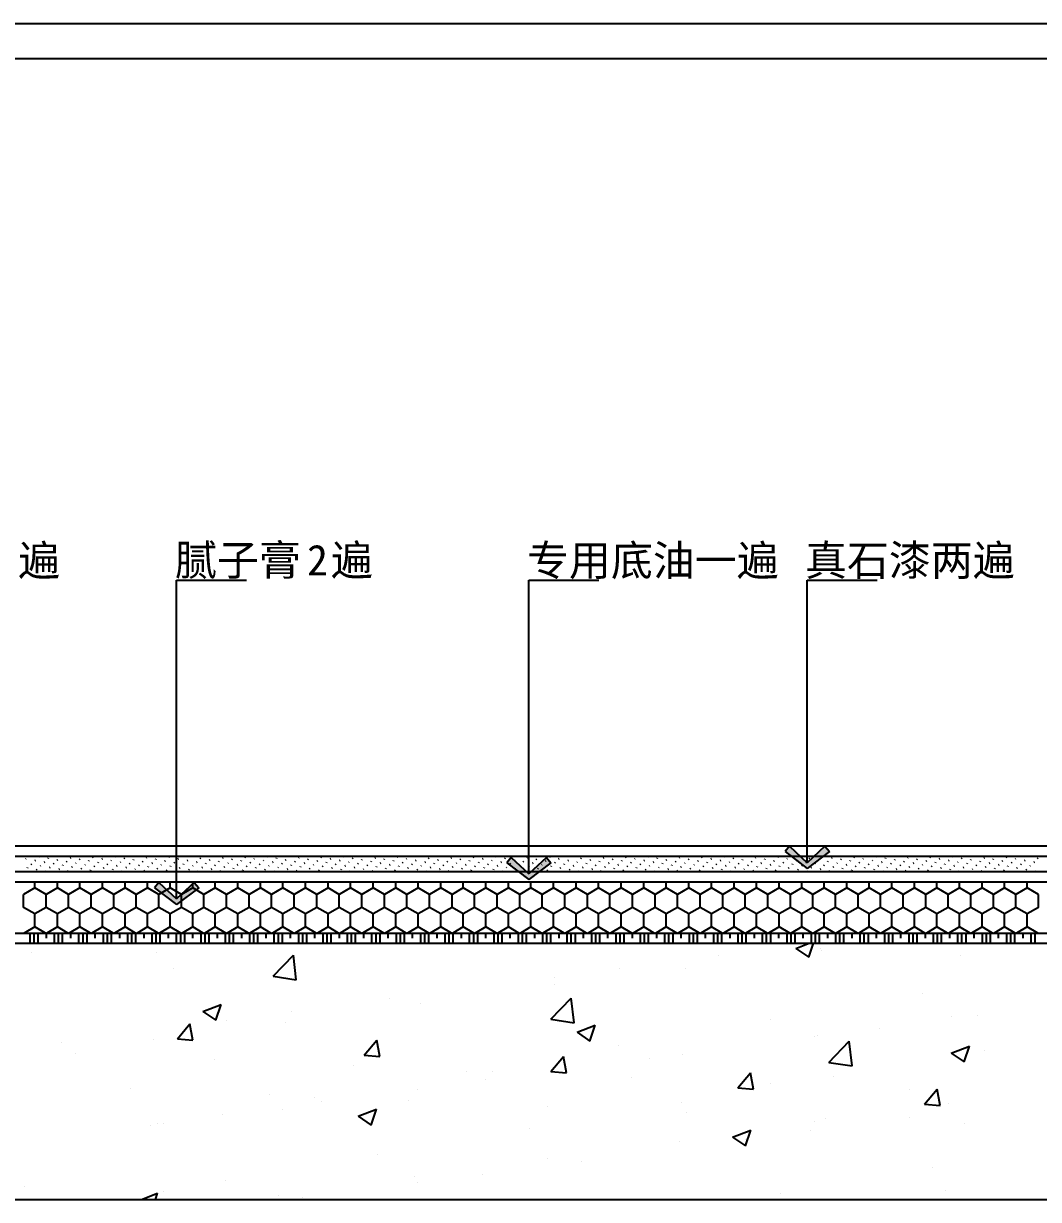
# Model space of a CAD drawing. Header units: inches. Extents: x -138455 to 599497, y -747149 to 13167.
# Drawn here: x 197864.2 to 198062.2, y -682618.2 to -682388.7 of the extents above; entities that cross this region are included whole.
import ezdxf

# ---------------------------------------------------------------- set-up
doc = ezdxf.new("R2010")
doc.units = ezdxf.units.IN
doc.header["$MEASUREMENT"] = 0
doc.layers.add('4-插座', color=20, linetype='Continuous')
doc.layers.add('ASHADE', color=1, linetype='Continuous')
doc.styles.add('MtXpl_', font='')
doc.styles.get('MtXpl_').set_extended_font_data('SimSun')

msp = doc.modelspace()

# ---------------------------------------------------------------- linework, layer by layer
at = {"color": 255, "lineweight": -2}
msp.add_line((197671.97, -682388.75), (198245.58, -682388.75), dxfattribs=at)
at = {"color": 255}
for p, q in [((197678.8, -682395.58), (198238.75, -682395.58)), ((198017.08, -682552.52), (198017.08, -682547.24)), ((197962.79, -682554.71), (197962.79, -682549.43)), ((198013.64, -682549.32), (198012.77, -682550.36)), ((198012.77, -682550.36), (198017.08, -682553.63)), ((198013.64, -682549.32), (198017.08, -682552.52)), ((198020.53, -682549.32), (198017.08, -682552.52)), ((198021.4, -682550.36), (198017.08, -682553.63)), ((198020.53, -682549.32), (198021.4, -682550.36)), ((197959.34, -682551.51), (197958.47, -682552.55)), ((197958.47, -682552.55), (197962.79, -682555.81)), ((197959.34, -682551.51), (197962.79, -682554.71)), ((197966.23, -682551.51), (197962.79, -682554.71)), ((197967.1, -682552.55), (197962.79, -682555.81)), ((197966.23, -682551.51), (197967.1, -682552.55)), ((197894.07, -682559.55), (197894.07, -682554.28)), ((197890.63, -682556.35), (197889.76, -682557.39)), ((197889.76, -682557.39), (197894.07, -682560.66)), ((197890.63, -682556.35), (197894.07, -682559.55)), ((197897.52, -682556.35), (197894.07, -682559.55)), ((197898.39, -682557.39), (197894.07, -682560.66)), ((197897.52, -682556.35), (197898.39, -682557.39))]:
    msp.add_line(p, q, dxfattribs=at)
for points in [[(198013.64, -682549.32), (198012.77, -682550.36), (198017.08, -682552.52), (198017.08, -682553.63)], [(198020.53, -682549.32), (198021.4, -682550.36), (198017.08, -682552.52), (198017.08, -682553.63)], [(197959.34, -682551.51), (197958.47, -682552.55), (197962.79, -682554.71), (197962.79, -682555.81)], [(197966.23, -682551.51), (197967.1, -682552.55), (197962.79, -682554.71), (197962.79, -682555.81)], [(197890.63, -682556.35), (197889.76, -682557.39), (197894.07, -682559.55), (197894.07, -682560.66)], [(197897.52, -682556.35), (197898.39, -682557.39), (197894.07, -682559.55), (197894.07, -682560.66)]]:
    msp.add_solid(points, dxfattribs=at)
at = {"layer": '4-插座', "color": 255, "linetype": 'ByBlock', "ltscale": 20}
for p, q in [((197894.07, -682557.66), (197894.07, -682497.36)), ((197894.07, -682497.36), (197907.7, -682497.36)), ((197962.79, -682552.81), (197962.79, -682497.36)), ((197962.79, -682497.36), (197976.41, -682497.36)), ((198017.08, -682550.63), (198017.08, -682497.36)), ((198017.08, -682497.36), (198030.71, -682497.36)), ((197740.2, -682551.24), (198162.8, -682551.24)), ((197742.2, -682549.24), (198164.8, -682549.24)), ((197737.2, -682554.24), (198159.8, -682554.24)), ((197737.2, -682556.24), (198157.8, -682556.24)), ((197731.81, -682566.24), (198152.4, -682566.24)), ((197731.81, -682568.24), (198152.4, -682568.24)), ((197731.81, -682618.24), (198152.4, -682618.24))]:
    msp.add_line(p, q, dxfattribs=at)
at = {"layer": '4-插座', "color": 255, "linetype": 'Continuous', "ltscale": 20}
for p, q in [((197867.19, -682551.36), (197867.3, -682551.26)), ((197871.54, -682551.26), (197871.55, -682551.24)), ((197877.69, -682551.47), (197877.8, -682551.36)), ((197882.04, -682551.36), (197882.15, -682551.26)), ((197886.39, -682551.26), (197886.4, -682551.24)), ((197892.54, -682551.47), (197892.65, -682551.36)), ((197896.89, -682551.36), (197897, -682551.26)), ((197901.24, -682551.26), (197901.25, -682551.24)), ((197907.39, -682551.47), (197907.5, -682551.36)), ((197911.74, -682551.36), (197911.84, -682551.26)), ((197916.09, -682551.26), (197916.1, -682551.24)), ((197922.24, -682551.47), (197922.35, -682551.36)), ((197926.59, -682551.36), (197926.69, -682551.26)), ((197930.94, -682551.26), (197930.95, -682551.24)), ((197937.09, -682551.47), (197937.19, -682551.36)), ((197941.44, -682551.36), (197941.54, -682551.26)), ((197945.79, -682551.26), (197945.8, -682551.24)), ((197951.94, -682551.47), (197952.04, -682551.36)), ((197956.29, -682551.36), (197956.39, -682551.26)), ((197960.63, -682551.26), (197960.65, -682551.24)), ((197966.79, -682551.47), (197966.89, -682551.36)), ((197971.14, -682551.36), (197971.24, -682551.26)), ((197975.48, -682551.26), (197975.5, -682551.24)), ((197981.64, -682551.47), (197981.74, -682551.36)), ((197985.98, -682551.36), (197986.09, -682551.26)), ((197990.33, -682551.26), (197990.35, -682551.24)), ((197996.49, -682551.47), (197996.59, -682551.36)), ((198000.83, -682551.36), (198000.94, -682551.26)), ((198005.18, -682551.26), (198005.2, -682551.24)), ((198011.33, -682551.47), (198011.44, -682551.36)), ((198015.68, -682551.36), (198015.79, -682551.26)), ((198020.03, -682551.26), (198020.05, -682551.24)), ((198026.18, -682551.47), (198026.29, -682551.36)), ((198030.53, -682551.36), (198030.64, -682551.26)), ((198034.88, -682551.26), (198034.9, -682551.24)), ((198041.03, -682551.47), (198041.14, -682551.36)), ((198045.38, -682551.36), (198045.49, -682551.26)), ((198049.73, -682551.26), (198049.75, -682551.24)), ((198055.88, -682551.47), (198055.99, -682551.36)), ((198060.23, -682551.36), (198060.34, -682551.26)), ((197864.65, -682551.79), (197864.75, -682551.68)), ((197864.96, -682553.59), (197865.07, -682553.48)), ((197865.71, -682552.85), (197865.81, -682552.74)), ((197866.45, -682552.1), (197866.55, -682552)), ((197867.51, -682553.16), (197867.62, -682553.06)), ((197868.25, -682552.42), (197868.36, -682552.32)), ((197868.99, -682551.68), (197869.1, -682551.57)), ((197869.31, -682553.48), (197869.42, -682553.38)), ((197870.05, -682552.74), (197870.16, -682552.63)), ((197870.8, -682552), (197870.9, -682551.89)), ((197871.12, -682553.8), (197871.22, -682553.69)), ((197871.86, -682553.06), (197871.96, -682552.95)), ((197872.6, -682552.32), (197872.71, -682552.21)), ((197873.34, -682551.57), (197873.45, -682551.47)), ((197873.66, -682553.38), (197873.77, -682553.27)), ((197874.4, -682552.63), (197874.51, -682552.53)), ((197875.15, -682551.89), (197875.25, -682551.79)), ((197875.46, -682553.69), (197875.57, -682553.59)), ((197876.21, -682552.95), (197876.31, -682552.85)), ((197876.95, -682552.21), (197877.05, -682552.1)), ((197878.01, -682553.27), (197878.12, -682553.16)), ((197878.75, -682552.53), (197878.86, -682552.42)), ((197879.49, -682551.79), (197879.6, -682551.68)), ((197879.81, -682553.59), (197879.92, -682553.48)), ((197880.56, -682552.85), (197880.66, -682552.74)), ((197881.3, -682552.1), (197881.4, -682552)), ((197882.36, -682553.16), (197882.46, -682553.06)), ((197883.1, -682552.42), (197883.21, -682552.32)), ((197883.84, -682551.68), (197883.95, -682551.57)), ((197884.16, -682553.48), (197884.27, -682553.38)), ((197884.9, -682552.74), (197885.01, -682552.63)), ((197885.65, -682552), (197885.75, -682551.89)), ((197885.96, -682553.8), (197886.07, -682553.69)), ((197886.71, -682553.06), (197886.81, -682552.95)), ((197887.45, -682552.32), (197887.56, -682552.21)), ((197888.19, -682551.57), (197888.3, -682551.47)), ((197888.51, -682553.38), (197888.62, -682553.27)), ((197889.25, -682552.63), (197889.36, -682552.53)), ((197890, -682551.89), (197890.1, -682551.79)), ((197890.31, -682553.69), (197890.42, -682553.59)), ((197891.06, -682552.95), (197891.16, -682552.85)), ((197891.8, -682552.21), (197891.9, -682552.1)), ((197892.86, -682553.27), (197892.96, -682553.16)), ((197893.6, -682552.53), (197893.71, -682552.42)), ((197894.34, -682551.79), (197894.45, -682551.68)), ((197894.66, -682553.59), (197894.77, -682553.48)), ((197895.4, -682552.85), (197895.51, -682552.74)), ((197896.15, -682552.1), (197896.25, -682552)), ((197897.21, -682553.16), (197897.31, -682553.06)), ((197897.95, -682552.42), (197898.06, -682552.32)), ((197898.69, -682551.68), (197898.8, -682551.57)), ((197899.01, -682553.48), (197899.12, -682553.38)), ((197899.75, -682552.74), (197899.86, -682552.63)), ((197900.5, -682552), (197900.6, -682551.89)), ((197900.81, -682553.8), (197900.92, -682553.69)), ((197901.56, -682553.06), (197901.66, -682552.95)), ((197902.3, -682552.32), (197902.4, -682552.21)), ((197903.04, -682551.57), (197903.15, -682551.47)), ((197903.36, -682553.38), (197903.47, -682553.27)), ((197904.1, -682552.63), (197904.21, -682552.53)), ((197904.84, -682551.89), (197904.95, -682551.79)), ((197905.16, -682553.69), (197905.27, -682553.59)), ((197905.9, -682552.95), (197906.01, -682552.85)), ((197906.65, -682552.21), (197906.75, -682552.1)), ((197907.71, -682553.27), (197907.81, -682553.16)), ((197908.45, -682552.53), (197908.56, -682552.42)), ((197909.19, -682551.79), (197909.3, -682551.68)), ((197909.51, -682553.59), (197909.62, -682553.48)), ((197910.25, -682552.85), (197910.36, -682552.74)), ((197911, -682552.1), (197911.1, -682552)), ((197912.06, -682553.16), (197912.16, -682553.06)), ((197912.8, -682552.42), (197912.91, -682552.32)), ((197913.54, -682551.68), (197913.65, -682551.57)), ((197913.86, -682553.48), (197913.97, -682553.38)), ((197914.6, -682552.74), (197914.71, -682552.63)), ((197915.34, -682552), (197915.45, -682551.89)), ((197915.66, -682553.8), (197915.77, -682553.69)), ((197916.41, -682553.06), (197916.51, -682552.95)), ((197917.15, -682552.32), (197917.25, -682552.21)), ((197917.89, -682551.57), (197918, -682551.47)), ((197918.21, -682553.38), (197918.31, -682553.27)), ((197918.95, -682552.63), (197919.06, -682552.53)), ((197919.69, -682551.89), (197919.8, -682551.79)), ((197920.01, -682553.69), (197920.12, -682553.59)), ((197920.75, -682552.95), (197920.86, -682552.85)), ((197921.5, -682552.21), (197921.6, -682552.1)), ((197922.56, -682553.27), (197922.66, -682553.16)), ((197923.3, -682552.53), (197923.41, -682552.42)), ((197924.04, -682551.79), (197924.15, -682551.68)), ((197924.36, -682553.59), (197924.47, -682553.48)), ((197925.1, -682552.85), (197925.21, -682552.74)), ((197925.85, -682552.1), (197925.95, -682552)), ((197926.91, -682553.16), (197927.01, -682553.06)), ((197927.65, -682552.42), (197927.75, -682552.32)), ((197928.39, -682551.68), (197928.5, -682551.57)), ((197928.71, -682553.48), (197928.82, -682553.38)), ((197929.45, -682552.74), (197929.56, -682552.63)), ((197930.19, -682552), (197930.3, -682551.89)), ((197930.51, -682553.8), (197930.62, -682553.69)), ((197931.25, -682553.06), (197931.36, -682552.95)), ((197932, -682552.32), (197932.1, -682552.21)), ((197932.74, -682551.57), (197932.85, -682551.47)), ((197933.06, -682553.38), (197933.16, -682553.27)), ((197933.8, -682552.63), (197933.91, -682552.53)), ((197934.54, -682551.89), (197934.65, -682551.79)), ((197934.86, -682553.69), (197934.97, -682553.59)), ((197935.6, -682552.95), (197935.71, -682552.85)), ((197936.35, -682552.21), (197936.45, -682552.1)), ((197937.41, -682553.27), (197937.51, -682553.16)), ((197938.15, -682552.53), (197938.26, -682552.42)), ((197938.89, -682551.79), (197939, -682551.68)), ((197939.21, -682553.59), (197939.32, -682553.48)), ((197939.95, -682552.85), (197940.06, -682552.74)), ((197940.69, -682552.1), (197940.8, -682552)), ((197941.76, -682553.16), (197941.86, -682553.06)), ((197942.5, -682552.42), (197942.6, -682552.32)), ((197943.24, -682551.68), (197943.35, -682551.57)), ((197943.56, -682553.48), (197943.66, -682553.38)), ((197944.3, -682552.74), (197944.41, -682552.63)), ((197945.04, -682552), (197945.15, -682551.89)), ((197945.36, -682553.8), (197945.47, -682553.69)), ((197946.1, -682553.06), (197946.21, -682552.95)), ((197946.85, -682552.32), (197946.95, -682552.21)), ((197947.59, -682551.57), (197947.69, -682551.47)), ((197947.91, -682553.38), (197948.01, -682553.27)), ((197948.65, -682552.63), (197948.76, -682552.53)), ((197949.39, -682551.89), (197949.5, -682551.79)), ((197949.71, -682553.69), (197949.82, -682553.59)), ((197950.45, -682552.95), (197950.56, -682552.85)), ((197951.2, -682552.21), (197951.3, -682552.1)), ((197952.26, -682553.27), (197952.36, -682553.16)), ((197953, -682552.53), (197953.1, -682552.42)), ((197953.74, -682551.79), (197953.85, -682551.68)), ((197954.06, -682553.59), (197954.16, -682553.48)), ((197954.8, -682552.85), (197954.91, -682552.74)), ((197955.54, -682552.1), (197955.65, -682552)), ((197956.6, -682553.16), (197956.71, -682553.06)), ((197957.35, -682552.42), (197957.45, -682552.32)), ((197958.09, -682551.68), (197958.2, -682551.57)), ((197958.41, -682553.48), (197958.51, -682553.38)), ((197959.15, -682552.74), (197959.26, -682552.63)), ((197959.89, -682552), (197960, -682551.89)), ((197960.21, -682553.8), (197960.32, -682553.69)), ((197960.95, -682553.06), (197961.06, -682552.95)), ((197961.7, -682552.32), (197961.8, -682552.21)), ((197962.44, -682551.57), (197962.54, -682551.47)), ((197962.76, -682553.38), (197962.86, -682553.27)), ((197963.5, -682552.63), (197963.6, -682552.53)), ((197964.24, -682551.89), (197964.35, -682551.79)), ((197964.56, -682553.69), (197964.67, -682553.59)), ((197965.3, -682552.95), (197965.41, -682552.85)), ((197966.04, -682552.21), (197966.15, -682552.1)), ((197967.11, -682553.27), (197967.21, -682553.16)), ((197967.85, -682552.53), (197967.95, -682552.42)), ((197968.59, -682551.79), (197968.7, -682551.68)), ((197968.91, -682553.59), (197969.01, -682553.48)), ((197969.65, -682552.85), (197969.76, -682552.74)), ((197970.39, -682552.1), (197970.5, -682552)), ((197971.45, -682553.16), (197971.56, -682553.06)), ((197972.2, -682552.42), (197972.3, -682552.32)), ((197972.94, -682551.68), (197973.04, -682551.57)), ((197973.26, -682553.48), (197973.36, -682553.38)), ((197974, -682552.74), (197974.11, -682552.63)), ((197974.74, -682552), (197974.85, -682551.89)), ((197975.06, -682553.8), (197975.17, -682553.69)), ((197975.8, -682553.06), (197975.91, -682552.95)), ((197976.54, -682552.32), (197976.65, -682552.21)), ((197977.29, -682551.57), (197977.39, -682551.47)), ((197977.61, -682553.38), (197977.71, -682553.27)), ((197978.35, -682552.63), (197978.45, -682552.53)), ((197979.09, -682551.89), (197979.2, -682551.79)), ((197979.41, -682553.69), (197979.51, -682553.59)), ((197980.15, -682552.95), (197980.26, -682552.85)), ((197980.89, -682552.21), (197981, -682552.1)), ((197981.95, -682553.27), (197982.06, -682553.16)), ((197982.7, -682552.53), (197982.8, -682552.42)), ((197983.44, -682551.79), (197983.55, -682551.68)), ((197983.76, -682553.59), (197983.86, -682553.48)), ((197984.5, -682552.85), (197984.61, -682552.74)), ((197985.24, -682552.1), (197985.35, -682552)), ((197986.3, -682553.16), (197986.41, -682553.06)), ((197987.05, -682552.42), (197987.15, -682552.32)), ((197987.79, -682551.68), (197987.89, -682551.57)), ((197988.11, -682553.48), (197988.21, -682553.38)), ((197988.85, -682552.74), (197988.95, -682552.63)), ((197989.59, -682552), (197989.7, -682551.89)), ((197989.91, -682553.8), (197990.02, -682553.69)), ((197990.65, -682553.06), (197990.76, -682552.95)), ((197991.39, -682552.32), (197991.5, -682552.21)), ((197992.14, -682551.57), (197992.24, -682551.47)), ((197992.45, -682553.38), (197992.56, -682553.27)), ((197993.2, -682552.63), (197993.3, -682552.53)), ((197993.94, -682551.89), (197994.05, -682551.79)), ((197994.26, -682553.69), (197994.36, -682553.59)), ((197995, -682552.95), (197995.11, -682552.85)), ((197995.74, -682552.21), (197995.85, -682552.1)), ((197996.8, -682553.27), (197996.91, -682553.16)), ((197997.55, -682552.53), (197997.65, -682552.42)), ((197998.29, -682551.79), (197998.39, -682551.68)), ((197998.61, -682553.59), (197998.71, -682553.48)), ((197999.35, -682552.85), (197999.46, -682552.74)), ((198000.09, -682552.1), (198000.2, -682552)), ((198001.15, -682553.16), (198001.26, -682553.06)), ((198001.89, -682552.42), (198002, -682552.32)), ((198002.64, -682551.68), (198002.74, -682551.57)), ((198002.96, -682553.48), (198003.06, -682553.38)), ((198003.7, -682552.74), (198003.8, -682552.63)), ((198004.44, -682552), (198004.55, -682551.89)), ((198004.76, -682553.8), (198004.86, -682553.69)), ((198005.5, -682553.06), (198005.61, -682552.95)), ((198006.24, -682552.32), (198006.35, -682552.21)), ((198006.99, -682551.57), (198007.09, -682551.47)), ((198007.3, -682553.38), (198007.41, -682553.27)), ((198008.05, -682552.63), (198008.15, -682552.53)), ((198008.79, -682551.89), (198008.9, -682551.79)), ((198009.11, -682553.69), (198009.21, -682553.59)), ((198009.85, -682552.95), (198009.96, -682552.85)), ((198010.59, -682552.21), (198010.7, -682552.1)), ((198011.65, -682553.27), (198011.76, -682553.16)), ((198012.4, -682552.53), (198012.5, -682552.42)), ((198013.14, -682551.79), (198013.24, -682551.68)), ((198013.46, -682553.59), (198013.56, -682553.48)), ((198014.2, -682552.85), (198014.3, -682552.74)), ((198014.94, -682552.1), (198015.05, -682552)), ((198016, -682553.16), (198016.11, -682553.06)), ((198016.74, -682552.42), (198016.85, -682552.32)), ((198017.49, -682551.68), (198017.59, -682551.57)), ((198017.8, -682553.48), (198017.91, -682553.38)), ((198018.55, -682552.74), (198018.65, -682552.63)), ((198019.29, -682552), (198019.4, -682551.89)), ((198019.61, -682553.8), (198019.71, -682553.69)), ((198020.35, -682553.06), (198020.46, -682552.95)), ((198021.09, -682552.32), (198021.2, -682552.21)), ((198021.84, -682551.57), (198021.94, -682551.47)), ((198022.15, -682553.38), (198022.26, -682553.27)), ((198022.9, -682552.63), (198023, -682552.53)), ((198023.64, -682551.89), (198023.74, -682551.79)), ((198023.96, -682553.69), (198024.06, -682553.59)), ((198024.7, -682552.95), (198024.8, -682552.85)), ((198025.44, -682552.21), (198025.55, -682552.1)), ((198026.5, -682553.27), (198026.61, -682553.16)), ((198027.24, -682552.53), (198027.35, -682552.42)), ((198027.99, -682551.79), (198028.09, -682551.68)), ((198028.31, -682553.59), (198028.41, -682553.48)), ((198029.05, -682552.85), (198029.15, -682552.74)), ((198029.79, -682552.1), (198029.9, -682552)), ((198030.85, -682553.16), (198030.96, -682553.06)), ((198031.59, -682552.42), (198031.7, -682552.32)), ((198032.34, -682551.68), (198032.44, -682551.57)), ((198032.65, -682553.48), (198032.76, -682553.38)), ((198033.4, -682552.74), (198033.5, -682552.63)), ((198034.14, -682552), (198034.24, -682551.89)), ((198034.46, -682553.8), (198034.56, -682553.69)), ((198035.2, -682553.06), (198035.31, -682552.95)), ((198035.94, -682552.32), (198036.05, -682552.21)), ((198036.68, -682551.57), (198036.79, -682551.47)), ((198037, -682553.38), (198037.11, -682553.27)), ((198037.74, -682552.63), (198037.85, -682552.53)), ((198038.49, -682551.89), (198038.59, -682551.79)), ((198038.81, -682553.69), (198038.91, -682553.59)), ((198039.55, -682552.95), (198039.65, -682552.85)), ((198040.29, -682552.21), (198040.4, -682552.1)), ((198041.35, -682553.27), (198041.46, -682553.16)), ((198042.09, -682552.53), (198042.2, -682552.42)), ((198042.84, -682551.79), (198042.94, -682551.68)), ((198043.15, -682553.59), (198043.26, -682553.48)), ((198043.9, -682552.85), (198044, -682552.74)), ((198044.64, -682552.1), (198044.75, -682552)), ((198045.7, -682553.16), (198045.81, -682553.06)), ((198046.44, -682552.42), (198046.55, -682552.32)), ((198047.18, -682551.68), (198047.29, -682551.57)), ((198047.5, -682553.48), (198047.61, -682553.38)), ((198048.25, -682552.74), (198048.35, -682552.63)), ((198048.99, -682552), (198049.09, -682551.89)), ((198049.31, -682553.8), (198049.41, -682553.69)), ((198050.05, -682553.06), (198050.15, -682552.95)), ((198050.79, -682552.32), (198050.9, -682552.21)), ((198051.53, -682551.57), (198051.64, -682551.47)), ((198051.85, -682553.38), (198051.96, -682553.27)), ((198052.59, -682552.63), (198052.7, -682552.53)), ((198053.34, -682551.89), (198053.44, -682551.79)), ((198053.65, -682553.69), (198053.76, -682553.59)), ((198054.4, -682552.95), (198054.5, -682552.85)), ((198055.14, -682552.21), (198055.25, -682552.1)), ((198056.2, -682553.27), (198056.31, -682553.16)), ((198056.94, -682552.53), (198057.05, -682552.42)), ((198057.69, -682551.79), (198057.79, -682551.68)), ((198058, -682553.59), (198058.11, -682553.48)), ((198058.75, -682552.85), (198058.85, -682552.74)), ((198059.49, -682552.1), (198059.59, -682552)), ((198060.55, -682553.16), (198060.66, -682553.06)), ((198061.29, -682552.42), (198061.4, -682552.32)), ((198062.03, -682551.68), (198062.14, -682551.57)), ((197864.31, -682554.24), (197864.33, -682554.23)), ((197866.77, -682553.91), (197866.87, -682553.8)), ((197868.57, -682554.23), (197868.68, -682554.12)), ((197872.92, -682554.12), (197873.02, -682554.01)), ((197877.27, -682554.01), (197877.37, -682553.91)), ((197879.16, -682554.24), (197879.18, -682554.23)), ((197881.62, -682553.91), (197881.72, -682553.8)), ((197883.42, -682554.23), (197883.53, -682554.12)), ((197887.77, -682554.12), (197887.87, -682554.01)), ((197892.12, -682554.01), (197892.22, -682553.91)), ((197894.01, -682554.24), (197894.03, -682554.23)), ((197896.47, -682553.91), (197896.57, -682553.8)), ((197898.27, -682554.23), (197898.37, -682554.12)), ((197902.62, -682554.12), (197902.72, -682554.01)), ((197906.97, -682554.01), (197907.07, -682553.91)), ((197908.86, -682554.24), (197908.87, -682554.23)), ((197911.31, -682553.91), (197911.42, -682553.8)), ((197913.12, -682554.23), (197913.22, -682554.12)), ((197917.47, -682554.12), (197917.57, -682554.01)), ((197921.81, -682554.01), (197921.92, -682553.91)), ((197923.71, -682554.24), (197923.72, -682554.23)), ((197926.16, -682553.91), (197926.27, -682553.8)), ((197927.97, -682554.23), (197928.07, -682554.12)), ((197932.32, -682554.12), (197932.42, -682554.01)), ((197936.66, -682554.01), (197936.77, -682553.91)), ((197938.56, -682554.24), (197938.57, -682554.23)), ((197941.01, -682553.91), (197941.12, -682553.8)), ((197942.82, -682554.23), (197942.92, -682554.12)), ((197947.16, -682554.12), (197947.27, -682554.01)), ((197951.51, -682554.01), (197951.62, -682553.91)), ((197953.41, -682554.24), (197953.42, -682554.23)), ((197955.86, -682553.91), (197955.97, -682553.8)), ((197957.67, -682554.23), (197957.77, -682554.12)), ((197962.01, -682554.12), (197962.12, -682554.01)), ((197966.36, -682554.01), (197966.47, -682553.91)), ((197968.26, -682554.24), (197968.27, -682554.23)), ((197970.71, -682553.91), (197970.82, -682553.8)), ((197972.51, -682554.23), (197972.62, -682554.12)), ((197976.86, -682554.12), (197976.97, -682554.01)), ((197981.21, -682554.01), (197981.32, -682553.91)), ((197983.11, -682554.24), (197983.12, -682554.23)), ((197985.56, -682553.91), (197985.67, -682553.8)), ((197987.36, -682554.23), (197987.47, -682554.12)), ((197991.71, -682554.12), (197991.82, -682554.01)), ((197996.06, -682554.01), (197996.17, -682553.91)), ((197997.96, -682554.24), (197997.97, -682554.23)), ((198000.41, -682553.91), (198000.52, -682553.8)), ((198002.21, -682554.23), (198002.32, -682554.12)), ((198006.56, -682554.12), (198006.67, -682554.01)), ((198010.91, -682554.01), (198011.02, -682553.91)), ((198012.8, -682554.24), (198012.82, -682554.23)), ((198015.26, -682553.91), (198015.37, -682553.8)), ((198017.06, -682554.23), (198017.17, -682554.12)), ((198021.41, -682554.12), (198021.52, -682554.01)), ((198025.76, -682554.01), (198025.87, -682553.91)), ((198027.65, -682554.24), (198027.67, -682554.23)), ((198030.11, -682553.91), (198030.21, -682553.8)), ((198031.91, -682554.23), (198032.02, -682554.12)), ((198036.26, -682554.12), (198036.37, -682554.01)), ((198040.61, -682554.01), (198040.71, -682553.91)), ((198042.5, -682554.24), (198042.52, -682554.23)), ((198044.96, -682553.91), (198045.06, -682553.8)), ((198046.76, -682554.23), (198046.87, -682554.12)), ((198051.11, -682554.12), (198051.22, -682554.01)), ((198055.46, -682554.01), (198055.56, -682553.91)), ((198057.35, -682554.24), (198057.37, -682554.23)), ((198059.81, -682553.91), (198059.91, -682553.8)), ((198061.61, -682554.23), (198061.72, -682554.12)), ((197866.42, -682557.43), (197864.22, -682558.7)), ((197866.42, -682557.43), (197866.42, -682556.24)), ((197868.62, -682558.7), (197866.42, -682557.43)), ((197870.82, -682557.43), (197868.62, -682558.7)), ((197870.82, -682557.43), (197870.82, -682556.24)), ((197873.01, -682558.7), (197870.82, -682557.43)), ((197875.21, -682557.43), (197873.01, -682558.7)), ((197875.21, -682557.43), (197875.21, -682556.24)), ((197877.41, -682558.7), (197875.21, -682557.43)), ((197879.61, -682557.43), (197877.41, -682558.7)), ((197879.61, -682557.43), (197879.61, -682556.24)), ((197881.81, -682558.7), (197879.61, -682557.43)), ((197884.01, -682557.43), (197881.81, -682558.7)), ((197884.01, -682557.43), (197884.01, -682556.24)), ((197886.21, -682558.7), (197884.01, -682557.43)), ((197888.41, -682557.43), (197886.21, -682558.7)), ((197888.41, -682557.43), (197888.41, -682556.24)), ((197890.61, -682558.7), (197888.41, -682557.43)), ((197892.81, -682557.43), (197890.61, -682558.7)), ((197892.81, -682557.43), (197892.81, -682556.24)), ((197895.01, -682558.7), (197892.81, -682557.43)), ((197897.21, -682557.43), (197895.01, -682558.7)), ((197897.21, -682557.43), (197897.21, -682556.24)), ((197899.41, -682558.7), (197897.21, -682557.43)), ((197901.61, -682557.43), (197899.41, -682558.7)), ((197901.61, -682557.43), (197901.61, -682556.24)), ((197903.81, -682558.7), (197901.61, -682557.43)), ((197906.01, -682557.43), (197903.81, -682558.7)), ((197906.01, -682557.43), (197906.01, -682556.24)), ((197908.21, -682558.7), (197906.01, -682557.43)), ((197910.41, -682557.43), (197908.21, -682558.7)), ((197910.41, -682557.43), (197910.41, -682556.24)), ((197912.61, -682558.7), (197910.41, -682557.43)), ((197914.81, -682557.43), (197912.61, -682558.7)), ((197914.81, -682557.43), (197914.81, -682556.24)), ((197917.01, -682558.7), (197914.81, -682557.43)), ((197919.21, -682557.43), (197917.01, -682558.7)), ((197919.21, -682557.43), (197919.21, -682556.24)), ((197921.41, -682558.7), (197919.21, -682557.43)), ((197923.61, -682557.43), (197921.41, -682558.7)), ((197923.61, -682557.43), (197923.61, -682556.24)), ((197925.81, -682558.7), (197923.61, -682557.43)), ((197928.01, -682557.43), (197925.81, -682558.7)), ((197928.01, -682557.43), (197928.01, -682556.24)), ((197930.21, -682558.7), (197928.01, -682557.43)), ((197932.41, -682557.43), (197930.21, -682558.7)), ((197932.41, -682557.43), (197932.41, -682556.24)), ((197934.61, -682558.7), (197932.41, -682557.43)), ((197936.81, -682557.43), (197934.61, -682558.7)), ((197936.81, -682557.43), (197936.81, -682556.24)), ((197939.01, -682558.7), (197936.81, -682557.43)), ((197941.21, -682557.43), (197939.01, -682558.7)), ((197941.21, -682557.43), (197941.21, -682556.24)), ((197943.41, -682558.7), (197941.21, -682557.43)), ((197945.61, -682557.43), (197943.41, -682558.7)), ((197945.61, -682557.43), (197945.61, -682556.24)), ((197947.8, -682558.7), (197945.61, -682557.43)), ((197950, -682557.43), (197947.8, -682558.7)), ((197950, -682557.43), (197950, -682556.24)), ((197952.2, -682558.7), (197950, -682557.43)), ((197954.4, -682557.43), (197952.2, -682558.7)), ((197954.4, -682557.43), (197954.4, -682556.24)), ((197956.6, -682558.7), (197954.4, -682557.43)), ((197958.8, -682557.43), (197956.6, -682558.7)), ((197958.8, -682557.43), (197958.8, -682556.24)), ((197961, -682558.7), (197958.8, -682557.43)), ((197963.2, -682557.43), (197961, -682558.7)), ((197963.2, -682557.43), (197963.2, -682556.24)), ((197965.4, -682558.7), (197963.2, -682557.43)), ((197967.6, -682557.43), (197965.4, -682558.7)), ((197967.6, -682557.43), (197967.6, -682556.24)), ((197969.8, -682558.7), (197967.6, -682557.43)), ((197972, -682557.43), (197969.8, -682558.7)), ((197972, -682557.43), (197972, -682556.24)), ((197974.2, -682558.7), (197972, -682557.43)), ((197976.4, -682557.43), (197974.2, -682558.7)), ((197976.4, -682557.43), (197976.4, -682556.24)), ((197978.6, -682558.7), (197976.4, -682557.43)), ((197980.8, -682557.43), (197978.6, -682558.7)), ((197980.8, -682557.43), (197980.8, -682556.24)), ((197983, -682558.7), (197980.8, -682557.43)), ((197985.2, -682557.43), (197983, -682558.7)), ((197985.2, -682557.43), (197985.2, -682556.24)), ((197987.4, -682558.7), (197985.2, -682557.43)), ((197989.6, -682557.43), (197987.4, -682558.7)), ((197989.6, -682557.43), (197989.6, -682556.24)), ((197991.8, -682558.7), (197989.6, -682557.43)), ((197994, -682557.43), (197991.8, -682558.7)), ((197994, -682557.43), (197994, -682556.24)), ((197996.2, -682558.7), (197994, -682557.43)), ((197998.4, -682557.43), (197996.2, -682558.7)), ((197998.4, -682557.43), (197998.4, -682556.24)), ((198000.6, -682558.7), (197998.4, -682557.43)), ((198002.8, -682557.43), (198000.6, -682558.7)), ((198002.8, -682557.43), (198002.8, -682556.24)), ((198005, -682558.7), (198002.8, -682557.43)), ((198007.2, -682557.43), (198005, -682558.7)), ((198007.2, -682557.43), (198007.2, -682556.24)), ((198009.4, -682558.7), (198007.2, -682557.43)), ((198011.6, -682557.43), (198009.4, -682558.7)), ((198011.6, -682557.43), (198011.6, -682556.24)), ((198013.8, -682558.7), (198011.6, -682557.43)), ((198016, -682557.43), (198013.8, -682558.7)), ((198016, -682557.43), (198016, -682556.24)), ((198018.2, -682558.7), (198016, -682557.43)), ((198020.4, -682557.43), (198018.2, -682558.7)), ((198020.4, -682557.43), (198020.4, -682556.24)), ((198022.59, -682558.7), (198020.4, -682557.43)), ((198024.79, -682557.43), (198022.59, -682558.7)), ((198024.79, -682557.43), (198024.79, -682556.24)), ((198026.99, -682558.7), (198024.79, -682557.43)), ((198029.19, -682557.43), (198026.99, -682558.7)), ((198029.19, -682557.43), (198029.19, -682556.24)), ((198031.39, -682558.7), (198029.19, -682557.43)), ((198033.59, -682557.43), (198031.39, -682558.7)), ((198033.59, -682557.43), (198033.59, -682556.24)), ((198035.79, -682558.7), (198033.59, -682557.43)), ((198037.99, -682557.43), (198035.79, -682558.7)), ((198037.99, -682557.43), (198037.99, -682556.24)), ((198040.19, -682558.7), (198037.99, -682557.43)), ((198042.39, -682557.43), (198040.19, -682558.7)), ((198042.39, -682557.43), (198042.39, -682556.24)), ((198044.59, -682558.7), (198042.39, -682557.43)), ((198046.79, -682557.43), (198044.59, -682558.7)), ((198046.79, -682557.43), (198046.79, -682556.24)), ((198048.99, -682558.7), (198046.79, -682557.43)), ((198051.19, -682557.43), (198048.99, -682558.7)), ((198051.19, -682557.43), (198051.19, -682556.24)), ((198053.39, -682558.7), (198051.19, -682557.43)), ((198055.59, -682557.43), (198053.39, -682558.7)), ((198055.59, -682557.43), (198055.59, -682556.24)), ((198057.79, -682558.7), (198055.59, -682557.43)), ((198059.99, -682557.43), (198057.79, -682558.7)), ((198059.99, -682557.43), (198059.99, -682556.24)), ((198062.19, -682558.7), (198059.99, -682557.43)), ((197864.22, -682561.24), (197864.22, -682558.7)), ((197868.62, -682561.24), (197868.62, -682558.7)), ((197873.01, -682561.24), (197873.01, -682558.7)), ((197877.41, -682561.24), (197877.41, -682558.7)), ((197881.81, -682561.24), (197881.81, -682558.7)), ((197886.21, -682561.24), (197886.21, -682558.7)), ((197890.61, -682561.24), (197890.61, -682558.7)), ((197895.01, -682561.24), (197895.01, -682558.7)), ((197899.41, -682561.24), (197899.41, -682558.7)), ((197903.81, -682561.24), (197903.81, -682558.7)), ((197908.21, -682561.24), (197908.21, -682558.7)), ((197912.61, -682561.24), (197912.61, -682558.7)), ((197917.01, -682561.24), (197917.01, -682558.7)), ((197921.41, -682561.24), (197921.41, -682558.7)), ((197925.81, -682561.24), (197925.81, -682558.7)), ((197930.21, -682561.24), (197930.21, -682558.7)), ((197934.61, -682561.24), (197934.61, -682558.7)), ((197939.01, -682561.24), (197939.01, -682558.7)), ((197943.41, -682561.24), (197943.41, -682558.7)), ((197947.8, -682561.24), (197947.8, -682558.7)), ((197952.2, -682561.24), (197952.2, -682558.7)), ((197956.6, -682561.24), (197956.6, -682558.7)), ((197961, -682561.24), (197961, -682558.7)), ((197965.4, -682561.24), (197965.4, -682558.7)), ((197969.8, -682561.24), (197969.8, -682558.7)), ((197974.2, -682561.24), (197974.2, -682558.7)), ((197978.6, -682561.24), (197978.6, -682558.7)), ((197983, -682561.24), (197983, -682558.7)), ((197987.4, -682561.24), (197987.4, -682558.7)), ((197991.8, -682561.24), (197991.8, -682558.7)), ((197996.2, -682561.24), (197996.2, -682558.7)), ((198000.6, -682561.24), (198000.6, -682558.7)), ((198005, -682561.24), (198005, -682558.7)), ((198009.4, -682561.24), (198009.4, -682558.7)), ((198013.8, -682561.24), (198013.8, -682558.7)), ((198018.2, -682561.24), (198018.2, -682558.7)), ((198022.59, -682561.24), (198022.59, -682558.7)), ((198026.99, -682561.24), (198026.99, -682558.7)), ((198031.39, -682561.24), (198031.39, -682558.7)), ((198035.79, -682561.24), (198035.79, -682558.7)), ((198040.19, -682561.24), (198040.19, -682558.7)), ((198044.59, -682561.24), (198044.59, -682558.7)), ((198048.99, -682561.24), (198048.99, -682558.7)), ((198053.39, -682561.24), (198053.39, -682558.7)), ((198057.79, -682561.24), (198057.79, -682558.7)), ((198062.19, -682561.24), (198062.19, -682558.7)), ((197866.42, -682562.51), (197864.22, -682561.24)), ((197868.62, -682561.24), (197866.42, -682562.51)), ((197866.42, -682565.05), (197866.42, -682562.51)), ((197870.82, -682562.51), (197868.62, -682561.24)), ((197873.01, -682561.24), (197870.82, -682562.51)), ((197870.82, -682565.05), (197870.82, -682562.51)), ((197875.21, -682562.51), (197873.01, -682561.24)), ((197877.41, -682561.24), (197875.21, -682562.51)), ((197875.21, -682565.05), (197875.21, -682562.51)), ((197879.61, -682562.51), (197877.41, -682561.24)), ((197881.81, -682561.24), (197879.61, -682562.51)), ((197879.61, -682565.05), (197879.61, -682562.51)), ((197884.01, -682562.51), (197881.81, -682561.24)), ((197886.21, -682561.24), (197884.01, -682562.51)), ((197884.01, -682565.05), (197884.01, -682562.51)), ((197888.41, -682562.51), (197886.21, -682561.24)), ((197890.61, -682561.24), (197888.41, -682562.51)), ((197888.41, -682565.05), (197888.41, -682562.51)), ((197892.81, -682562.51), (197890.61, -682561.24)), ((197895.01, -682561.24), (197892.81, -682562.51)), ((197892.81, -682565.05), (197892.81, -682562.51)), ((197897.21, -682562.51), (197895.01, -682561.24)), ((197899.41, -682561.24), (197897.21, -682562.51)), ((197897.21, -682565.05), (197897.21, -682562.51)), ((197901.61, -682562.51), (197899.41, -682561.24)), ((197903.81, -682561.24), (197901.61, -682562.51)), ((197901.61, -682565.05), (197901.61, -682562.51)), ((197906.01, -682562.51), (197903.81, -682561.24)), ((197908.21, -682561.24), (197906.01, -682562.51)), ((197906.01, -682565.05), (197906.01, -682562.51)), ((197910.41, -682562.51), (197908.21, -682561.24)), ((197912.61, -682561.24), (197910.41, -682562.51)), ((197910.41, -682565.05), (197910.41, -682562.51)), ((197914.81, -682562.51), (197912.61, -682561.24)), ((197917.01, -682561.24), (197914.81, -682562.51)), ((197914.81, -682565.05), (197914.81, -682562.51)), ((197919.21, -682562.51), (197917.01, -682561.24)), ((197921.41, -682561.24), (197919.21, -682562.51)), ((197919.21, -682565.05), (197919.21, -682562.51)), ((197923.61, -682562.51), (197921.41, -682561.24)), ((197925.81, -682561.24), (197923.61, -682562.51)), ((197923.61, -682565.05), (197923.61, -682562.51)), ((197928.01, -682562.51), (197925.81, -682561.24)), ((197930.21, -682561.24), (197928.01, -682562.51)), ((197928.01, -682565.05), (197928.01, -682562.51)), ((197932.41, -682562.51), (197930.21, -682561.24)), ((197934.61, -682561.24), (197932.41, -682562.51)), ((197932.41, -682565.05), (197932.41, -682562.51)), ((197936.81, -682562.51), (197934.61, -682561.24)), ((197939.01, -682561.24), (197936.81, -682562.51)), ((197936.81, -682565.05), (197936.81, -682562.51)), ((197941.21, -682562.51), (197939.01, -682561.24)), ((197943.41, -682561.24), (197941.21, -682562.51)), ((197941.21, -682565.05), (197941.21, -682562.51)), ((197945.61, -682562.51), (197943.41, -682561.24)), ((197947.8, -682561.24), (197945.61, -682562.51)), ((197945.61, -682565.05), (197945.61, -682562.51)), ((197950, -682562.51), (197947.8, -682561.24)), ((197952.2, -682561.24), (197950, -682562.51)), ((197950, -682565.05), (197950, -682562.51)), ((197954.4, -682562.51), (197952.2, -682561.24)), ((197956.6, -682561.24), (197954.4, -682562.51)), ((197954.4, -682565.05), (197954.4, -682562.51)), ((197958.8, -682562.51), (197956.6, -682561.24)), ((197961, -682561.24), (197958.8, -682562.51)), ((197958.8, -682565.05), (197958.8, -682562.51)), ((197963.2, -682562.51), (197961, -682561.24)), ((197965.4, -682561.24), (197963.2, -682562.51)), ((197963.2, -682565.05), (197963.2, -682562.51)), ((197967.6, -682562.51), (197965.4, -682561.24)), ((197969.8, -682561.24), (197967.6, -682562.51)), ((197967.6, -682565.05), (197967.6, -682562.51)), ((197972, -682562.51), (197969.8, -682561.24)), ((197974.2, -682561.24), (197972, -682562.51)), ((197972, -682565.05), (197972, -682562.51)), ((197976.4, -682562.51), (197974.2, -682561.24)), ((197978.6, -682561.24), (197976.4, -682562.51)), ((197976.4, -682565.05), (197976.4, -682562.51)), ((197980.8, -682562.51), (197978.6, -682561.24)), ((197983, -682561.24), (197980.8, -682562.51)), ((197980.8, -682565.05), (197980.8, -682562.51)), ((197985.2, -682562.51), (197983, -682561.24)), ((197987.4, -682561.24), (197985.2, -682562.51)), ((197985.2, -682565.05), (197985.2, -682562.51)), ((197989.6, -682562.51), (197987.4, -682561.24)), ((197991.8, -682561.24), (197989.6, -682562.51)), ((197989.6, -682565.05), (197989.6, -682562.51)), ((197994, -682562.51), (197991.8, -682561.24)), ((197996.2, -682561.24), (197994, -682562.51)), ((197994, -682565.05), (197994, -682562.51)), ((197998.4, -682562.51), (197996.2, -682561.24)), ((198000.6, -682561.24), (197998.4, -682562.51)), ((197998.4, -682565.05), (197998.4, -682562.51)), ((198002.8, -682562.51), (198000.6, -682561.24)), ((198005, -682561.24), (198002.8, -682562.51)), ((198002.8, -682565.05), (198002.8, -682562.51)), ((198007.2, -682562.51), (198005, -682561.24)), ((198009.4, -682561.24), (198007.2, -682562.51)), ((198007.2, -682565.05), (198007.2, -682562.51)), ((198011.6, -682562.51), (198009.4, -682561.24)), ((198013.8, -682561.24), (198011.6, -682562.51)), ((198011.6, -682565.05), (198011.6, -682562.51)), ((198016, -682562.51), (198013.8, -682561.24)), ((198018.2, -682561.24), (198016, -682562.51)), ((198016, -682565.05), (198016, -682562.51)), ((198020.4, -682562.51), (198018.2, -682561.24)), ((198022.59, -682561.24), (198020.4, -682562.51)), ((198020.4, -682565.05), (198020.4, -682562.51)), ((198024.79, -682562.51), (198022.59, -682561.24)), ((198026.99, -682561.24), (198024.79, -682562.51)), ((198024.79, -682565.05), (198024.79, -682562.51)), ((198029.19, -682562.51), (198026.99, -682561.24)), ((198031.39, -682561.24), (198029.19, -682562.51)), ((198029.19, -682565.05), (198029.19, -682562.51)), ((198033.59, -682562.51), (198031.39, -682561.24)), ((198035.79, -682561.24), (198033.59, -682562.51)), ((198033.59, -682565.05), (198033.59, -682562.51)), ((198037.99, -682562.51), (198035.79, -682561.24)), ((198040.19, -682561.24), (198037.99, -682562.51)), ((198037.99, -682565.05), (198037.99, -682562.51)), ((198042.39, -682562.51), (198040.19, -682561.24)), ((198044.59, -682561.24), (198042.39, -682562.51)), ((198042.39, -682565.05), (198042.39, -682562.51)), ((198046.79, -682562.51), (198044.59, -682561.24)), ((198048.99, -682561.24), (198046.79, -682562.51)), ((198046.79, -682565.05), (198046.79, -682562.51)), ((198051.19, -682562.51), (198048.99, -682561.24)), ((198053.39, -682561.24), (198051.19, -682562.51)), ((198051.19, -682565.05), (198051.19, -682562.51)), ((198055.59, -682562.51), (198053.39, -682561.24)), ((198057.79, -682561.24), (198055.59, -682562.51)), ((198055.59, -682565.05), (198055.59, -682562.51)), ((198059.99, -682562.51), (198057.79, -682561.24)), ((198062.19, -682561.24), (198059.99, -682562.51)), ((198059.99, -682565.05), (198059.99, -682562.51)), ((197866.42, -682565.05), (197864.35, -682566.24)), ((197868.48, -682566.24), (197866.42, -682565.05)), ((197870.82, -682565.05), (197868.75, -682566.24)), ((197872.88, -682566.24), (197870.82, -682565.05)), ((197875.21, -682565.05), (197873.15, -682566.24)), ((197877.28, -682566.24), (197875.21, -682565.05)), ((197879.61, -682565.05), (197877.55, -682566.24)), ((197881.68, -682566.24), (197879.61, -682565.05)), ((197884.01, -682565.05), (197881.95, -682566.24)), ((197886.07, -682566.24), (197884.01, -682565.05)), ((197888.41, -682565.05), (197886.35, -682566.24)), ((197890.47, -682566.24), (197888.41, -682565.05)), ((197892.81, -682565.05), (197890.75, -682566.24)), ((197894.87, -682566.24), (197892.81, -682565.05)), ((197897.21, -682565.05), (197895.15, -682566.24)), ((197899.27, -682566.24), (197897.21, -682565.05)), ((197901.61, -682565.05), (197899.55, -682566.24)), ((197903.67, -682566.24), (197901.61, -682565.05)), ((197906.01, -682565.05), (197903.95, -682566.24)), ((197908.07, -682566.24), (197906.01, -682565.05)), ((197910.41, -682565.05), (197908.35, -682566.24)), ((197912.47, -682566.24), (197910.41, -682565.05)), ((197914.81, -682565.05), (197912.75, -682566.24)), ((197916.87, -682566.24), (197914.81, -682565.05)), ((197919.21, -682565.05), (197917.15, -682566.24)), ((197921.27, -682566.24), (197919.21, -682565.05)), ((197923.61, -682565.05), (197921.55, -682566.24)), ((197925.67, -682566.24), (197923.61, -682565.05)), ((197928.01, -682565.05), (197925.95, -682566.24)), ((197930.07, -682566.24), (197928.01, -682565.05)), ((197932.41, -682565.05), (197930.35, -682566.24)), ((197934.47, -682566.24), (197932.41, -682565.05)), ((197936.81, -682565.05), (197934.75, -682566.24)), ((197938.87, -682566.24), (197936.81, -682565.05)), ((197941.21, -682565.05), (197939.14, -682566.24)), ((197943.27, -682566.24), (197941.21, -682565.05)), ((197945.61, -682565.05), (197943.54, -682566.24)), ((197947.67, -682566.24), (197945.61, -682565.05)), ((197950, -682565.05), (197947.94, -682566.24)), ((197952.07, -682566.24), (197950, -682565.05)), ((197954.4, -682565.05), (197952.34, -682566.24)), ((197956.47, -682566.24), (197954.4, -682565.05)), ((197958.8, -682565.05), (197956.74, -682566.24)), ((197960.86, -682566.24), (197958.8, -682565.05)), ((197963.2, -682565.05), (197961.14, -682566.24)), ((197965.26, -682566.24), (197963.2, -682565.05)), ((197967.6, -682565.05), (197965.54, -682566.24)), ((197969.66, -682566.24), (197967.6, -682565.05)), ((197972, -682565.05), (197969.94, -682566.24)), ((197974.06, -682566.24), (197972, -682565.05)), ((197976.4, -682565.05), (197974.34, -682566.24)), ((197978.46, -682566.24), (197976.4, -682565.05)), ((197980.8, -682565.05), (197978.74, -682566.24)), ((197982.86, -682566.24), (197980.8, -682565.05)), ((197985.2, -682565.05), (197983.14, -682566.24)), ((197987.26, -682566.24), (197985.2, -682565.05)), ((197989.6, -682565.05), (197987.54, -682566.24)), ((197991.66, -682566.24), (197989.6, -682565.05)), ((197994, -682565.05), (197991.94, -682566.24)), ((197996.06, -682566.24), (197994, -682565.05)), ((197998.4, -682565.05), (197996.34, -682566.24)), ((198000.46, -682566.24), (197998.4, -682565.05)), ((198002.8, -682565.05), (198000.74, -682566.24)), ((198004.86, -682566.24), (198002.8, -682565.05)), ((198007.2, -682565.05), (198005.14, -682566.24)), ((198009.26, -682566.24), (198007.2, -682565.05)), ((198011.6, -682565.05), (198009.54, -682566.24)), ((198013.66, -682566.24), (198011.6, -682565.05)), ((198016, -682565.05), (198013.93, -682566.24)), ((198018.06, -682566.24), (198016, -682565.05)), ((198020.4, -682565.05), (198018.33, -682566.24)), ((198022.46, -682566.24), (198020.4, -682565.05)), ((198024.79, -682565.05), (198022.73, -682566.24)), ((198026.86, -682566.24), (198024.79, -682565.05)), ((198029.19, -682565.05), (198027.13, -682566.24)), ((198031.26, -682566.24), (198029.19, -682565.05)), ((198033.59, -682565.05), (198031.53, -682566.24)), ((198035.65, -682566.24), (198033.59, -682565.05)), ((198037.99, -682565.05), (198035.93, -682566.24)), ((198040.05, -682566.24), (198037.99, -682565.05)), ((198042.39, -682565.05), (198040.33, -682566.24)), ((198044.45, -682566.24), (198042.39, -682565.05)), ((198046.79, -682565.05), (198044.73, -682566.24)), ((198048.85, -682566.24), (198046.79, -682565.05)), ((198051.19, -682565.05), (198049.13, -682566.24)), ((198053.25, -682566.24), (198051.19, -682565.05)), ((198055.59, -682565.05), (198053.53, -682566.24)), ((198057.65, -682566.24), (198055.59, -682565.05)), ((198059.99, -682565.05), (198057.93, -682566.24)), ((198062.05, -682566.24), (198059.99, -682565.05)), ((197865.5, -682568.24), (197865.5, -682566.24)), ((197866.3, -682568.24), (197866.3, -682566.24)), ((197867.09, -682568.24), (197867.09, -682566.24)), ((197868.68, -682567.24), (197868.68, -682566.24)), ((197870.27, -682568.24), (197870.27, -682566.24)), ((197871.06, -682568.24), (197871.06, -682566.24)), ((197871.85, -682568.24), (197871.85, -682566.24)), ((197873.44, -682567.24), (197873.44, -682566.24)), ((197875.03, -682568.24), (197875.03, -682566.24)), ((197875.82, -682568.24), (197875.82, -682566.24)), ((197876.62, -682568.24), (197876.62, -682566.24)), ((197878.2, -682567.24), (197878.2, -682566.24)), ((197879.79, -682568.24), (197879.79, -682566.24)), ((197880.59, -682568.24), (197880.59, -682566.24)), ((197881.38, -682568.24), (197881.38, -682566.24)), ((197882.97, -682567.24), (197882.97, -682566.24)), ((197884.55, -682568.24), (197884.55, -682566.24)), ((197885.35, -682568.24), (197885.35, -682566.24)), ((197886.14, -682568.24), (197886.14, -682566.24)), ((197887.73, -682567.24), (197887.73, -682566.24)), ((197889.32, -682568.24), (197889.32, -682566.24)), ((197890.11, -682568.24), (197890.11, -682566.24)), ((197890.9, -682568.24), (197890.9, -682566.24)), ((197892.49, -682567.24), (197892.49, -682566.24)), ((197894.08, -682568.24), (197894.08, -682566.24)), ((197894.87, -682568.24), (197894.87, -682566.24)), ((197895.67, -682568.24), (197895.67, -682566.24)), ((197897.25, -682567.24), (197897.25, -682566.24)), ((197898.84, -682568.24), (197898.84, -682566.24)), ((197899.64, -682568.24), (197899.64, -682566.24)), ((197900.43, -682568.24), (197900.43, -682566.24)), ((197902.02, -682567.24), (197902.02, -682566.24)), ((197903.6, -682568.24), (197903.6, -682566.24)), ((197904.4, -682568.24), (197904.4, -682566.24)), ((197905.19, -682568.24), (197905.19, -682566.24)), ((197906.78, -682567.24), (197906.78, -682566.24)), ((197908.37, -682568.24), (197908.37, -682566.24)), ((197909.16, -682568.24), (197909.16, -682566.24)), ((197909.95, -682568.24), (197909.95, -682566.24)), ((197911.54, -682567.24), (197911.54, -682566.24)), ((197913.13, -682568.24), (197913.13, -682566.24)), ((197913.92, -682568.24), (197913.92, -682566.24)), ((197914.72, -682568.24), (197914.72, -682566.24)), ((197916.3, -682567.24), (197916.3, -682566.24)), ((197917.89, -682568.24), (197917.89, -682566.24)), ((197918.69, -682568.24), (197918.69, -682566.24)), ((197919.48, -682568.24), (197919.48, -682566.24)), ((197921.07, -682567.24), (197921.07, -682566.24)), ((197922.65, -682568.24), (197922.65, -682566.24)), ((197923.45, -682568.24), (197923.45, -682566.24)), ((197924.24, -682568.24), (197924.24, -682566.24)), ((197925.83, -682567.24), (197925.83, -682566.24)), ((197927.42, -682568.24), (197927.42, -682566.24)), ((197928.21, -682568.24), (197928.21, -682566.24)), ((197929, -682568.24), (197929, -682566.24)), ((197930.59, -682567.24), (197930.59, -682566.24)), ((197932.18, -682568.24), (197932.18, -682566.24)), ((197932.97, -682568.24), (197932.97, -682566.24)), ((197933.77, -682568.24), (197933.77, -682566.24)), ((197935.35, -682567.24), (197935.35, -682566.24)), ((197936.94, -682568.24), (197936.94, -682566.24)), ((197937.74, -682568.24), (197937.74, -682566.24)), ((197938.53, -682568.24), (197938.53, -682566.24)), ((197940.12, -682567.24), (197940.12, -682566.24)), ((197941.7, -682568.24), (197941.7, -682566.24)), ((197942.5, -682568.24), (197942.5, -682566.24)), ((197943.29, -682568.24), (197943.29, -682566.24)), ((197944.88, -682567.24), (197944.88, -682566.24)), ((197946.47, -682568.24), (197946.47, -682566.24)), ((197947.26, -682568.24), (197947.26, -682566.24)), ((197948.05, -682568.24), (197948.05, -682566.24)), ((197949.64, -682567.24), (197949.64, -682566.24)), ((197951.23, -682568.24), (197951.23, -682566.24)), ((197952.02, -682568.24), (197952.02, -682566.24)), ((197952.82, -682568.24), (197952.82, -682566.24)), ((197954.4, -682567.24), (197954.4, -682566.24)), ((197955.99, -682568.24), (197955.99, -682566.24)), ((197956.79, -682568.24), (197956.79, -682566.24)), ((197957.58, -682568.24), (197957.58, -682566.24)), ((197959.17, -682567.24), (197959.17, -682566.24)), ((197960.75, -682568.24), (197960.75, -682566.24)), ((197961.55, -682568.24), (197961.55, -682566.24)), ((197962.34, -682568.24), (197962.34, -682566.24)), ((197963.93, -682567.24), (197963.93, -682566.24)), ((197965.52, -682568.24), (197965.52, -682566.24)), ((197966.31, -682568.24), (197966.31, -682566.24)), ((197967.1, -682568.24), (197967.1, -682566.24)), ((197968.69, -682567.24), (197968.69, -682566.24)), ((197970.28, -682568.24), (197970.28, -682566.24)), ((197971.07, -682568.24), (197971.07, -682566.24)), ((197971.87, -682568.24), (197971.87, -682566.24)), ((197973.45, -682567.24), (197973.45, -682566.24)), ((197975.04, -682568.24), (197975.04, -682566.24)), ((197975.84, -682568.24), (197975.84, -682566.24)), ((197976.63, -682568.24), (197976.63, -682566.24)), ((197978.22, -682567.24), (197978.22, -682566.24)), ((197979.8, -682568.24), (197979.8, -682566.24)), ((197980.6, -682568.24), (197980.6, -682566.24)), ((197981.39, -682568.24), (197981.39, -682566.24)), ((197982.98, -682567.24), (197982.98, -682566.24)), ((197984.57, -682568.24), (197984.57, -682566.24)), ((197985.36, -682568.24), (197985.36, -682566.24)), ((197986.15, -682568.24), (197986.15, -682566.24)), ((197987.74, -682567.24), (197987.74, -682566.24)), ((197989.33, -682568.24), (197989.33, -682566.24)), ((197990.12, -682568.24), (197990.12, -682566.24)), ((197990.92, -682568.24), (197990.92, -682566.24)), ((197992.5, -682567.24), (197992.5, -682566.24)), ((197994.09, -682568.24), (197994.09, -682566.24)), ((197994.89, -682568.24), (197994.89, -682566.24)), ((197995.68, -682568.24), (197995.68, -682566.24)), ((197997.27, -682567.24), (197997.27, -682566.24)), ((197998.85, -682568.24), (197998.85, -682566.24)), ((197999.65, -682568.24), (197999.65, -682566.24)), ((198000.44, -682568.24), (198000.44, -682566.24)), ((198002.03, -682567.24), (198002.03, -682566.24)), ((198003.62, -682568.24), (198003.62, -682566.24)), ((198004.41, -682568.24), (198004.41, -682566.24)), ((198005.2, -682568.24), (198005.2, -682566.24)), ((198006.79, -682567.24), (198006.79, -682566.24)), ((198008.38, -682568.24), (198008.38, -682566.24)), ((198009.17, -682568.24), (198009.17, -682566.24)), ((198009.97, -682568.24), (198009.97, -682566.24)), ((198011.55, -682567.24), (198011.55, -682566.24)), ((198013.14, -682568.24), (198013.14, -682566.24)), ((198013.94, -682568.24), (198013.94, -682566.24)), ((198014.73, -682568.24), (198014.73, -682566.24)), ((198016.32, -682567.24), (198016.32, -682566.24)), ((198017.9, -682568.24), (198017.9, -682566.24)), ((198018.7, -682568.24), (198018.7, -682566.24)), ((198019.49, -682568.24), (198019.49, -682566.24)), ((198021.08, -682567.24), (198021.08, -682566.24)), ((198022.67, -682568.24), (198022.67, -682566.24)), ((198023.46, -682568.24), (198023.46, -682566.24)), ((198024.25, -682568.24), (198024.25, -682566.24)), ((198025.84, -682567.24), (198025.84, -682566.24)), ((198027.43, -682568.24), (198027.43, -682566.24)), ((198028.22, -682568.24), (198028.22, -682566.24)), ((198029.02, -682568.24), (198029.02, -682566.24)), ((198030.6, -682567.24), (198030.6, -682566.24)), ((198032.19, -682568.24), (198032.19, -682566.24)), ((198032.99, -682568.24), (198032.99, -682566.24)), ((198033.78, -682568.24), (198033.78, -682566.24)), ((198035.37, -682567.24), (198035.37, -682566.24)), ((198036.95, -682568.24), (198036.95, -682566.24)), ((198037.75, -682568.24), (198037.75, -682566.24)), ((198038.54, -682568.24), (198038.54, -682566.24)), ((198040.13, -682567.24), (198040.13, -682566.24)), ((198041.72, -682568.24), (198041.72, -682566.24)), ((198042.51, -682568.24), (198042.51, -682566.24)), ((198043.3, -682568.24), (198043.3, -682566.24)), ((198044.89, -682567.24), (198044.89, -682566.24)), ((198046.48, -682568.24), (198046.48, -682566.24)), ((198047.27, -682568.24), (198047.27, -682566.24)), ((198048.07, -682568.24), (198048.07, -682566.24)), ((198049.65, -682567.24), (198049.65, -682566.24)), ((198051.24, -682568.24), (198051.24, -682566.24)), ((198052.04, -682568.24), (198052.04, -682566.24)), ((198052.83, -682568.24), (198052.83, -682566.24)), ((198054.42, -682567.24), (198054.42, -682566.24)), ((198056, -682568.24), (198056, -682566.24)), ((198056.8, -682568.24), (198056.8, -682566.24)), ((198057.59, -682568.24), (198057.59, -682566.24)), ((198059.18, -682567.24), (198059.18, -682566.24)), ((198060.77, -682568.24), (198060.77, -682566.24)), ((198061.56, -682568.24), (198061.56, -682566.24)), ((197992.79, -682568.43), (197992.79, -682568.43)), ((198014.87, -682569.24), (198017.46, -682568.24)), ((198014.87, -682569.24), (198017.39, -682570.94)), ((198017.39, -682570.94), (198018.3, -682568.24)), ((198019.77, -682569.27), (198019.77, -682569.27)), ((198019.9, -682569.57), (198019.9, -682569.57)), ((197865.75, -682570.03), (197865.75, -682570.03)), ((197890.21, -682570.06), (197890.21, -682570.06)), ((197912.89, -682574.67), (197916.85, -682570.55)), ((197917.41, -682575.37), (197916.85, -682570.55)), ((197999.71, -682570.67), (197999.71, -682570.67)), ((198047.02, -682570.72), (198047.02, -682570.72)), ((197893.54, -682573.1), (197893.54, -682573.1)), ((197980.47, -682573.2), (197980.47, -682573.2)), ((197993.38, -682573.08), (197993.38, -682573.08)), ((197912.89, -682574.67), (197917.41, -682575.37)), ((197967.72, -682576.33), (197967.72, -682576.33)), ((197967.75, -682574.88), (197967.75, -682574.88)), ((198039.57, -682577.98), (198039.57, -682577.98)), ((197899.18, -682581.55), (197902.74, -682580.19)), ((197901.71, -682583.26), (197902.74, -682580.19)), ((197935.67, -682579.1), (197935.67, -682579.1)), ((197941.64, -682579.91), (197941.64, -682579.91)), ((197967.1, -682583.08), (197971.06, -682578.96)), ((197971.62, -682583.78), (197971.06, -682578.96)), ((197899.18, -682581.55), (197901.71, -682583.26)), ((197903.71, -682583.31), (197903.71, -682583.31)), ((197916.43, -682581.64), (197916.43, -682581.64)), ((197967.1, -682583.08), (197971.62, -682583.78)), ((198009.95, -682583.07), (198009.95, -682583.07)), ((198045.23, -682582.6), (198045.23, -682582.6)), ((198050.38, -682582.28), (198050.38, -682582.28)), ((197894.23, -682586.86), (197896.68, -682583.95)), ((197897.27, -682587.13), (197896.68, -682583.95)), ((197915.25, -682583.71), (197915.25, -682583.71)), ((197972.18, -682585.62), (197975.74, -682584.25)), ((197972.18, -682585.62), (197974.71, -682587.32)), ((197974.71, -682587.32), (197975.74, -682584.25)), ((198031.14, -682584.81), (198031.14, -682584.81)), ((197871.63, -682587.53), (197871.63, -682587.53)), ((197889.6, -682586.97), (197889.6, -682586.97)), ((197894.23, -682586.86), (197897.27, -682587.13)), ((197930.67, -682590.05), (197933.12, -682587.13)), ((197933.7, -682590.32), (197933.12, -682587.13)), ((198018.43, -682586.48), (198018.43, -682586.48)), ((198019.15, -682586.18), (198019.15, -682586.18)), ((198021.32, -682591.49), (198025.28, -682587.37)), ((198025.84, -682592.19), (198025.28, -682587.37)), ((197874.42, -682589.8), (197874.42, -682589.8)), ((197930.67, -682590.05), (197933.7, -682590.32)), ((197967.1, -682593.24), (197969.55, -682590.32)), ((197970.14, -682593.51), (197969.55, -682590.32)), ((197980.32, -682588.16), (197980.32, -682588.16)), ((197992.76, -682589.99), (197992.76, -682589.99)), ((198045.19, -682589.69), (198048.75, -682588.32)), ((198045.19, -682589.69), (198047.72, -682591.39)), ((198047.72, -682591.39), (198048.75, -682588.32)), ((198051.75, -682589.14), (198051.75, -682589.14)), ((197901.54, -682590.95), (197901.54, -682590.95)), ((197928.66, -682592.09), (197928.66, -682592.09)), ((197986.34, -682590.71), (197986.34, -682590.71)), ((198021.32, -682591.49), (198025.84, -682592.19)), ((197950.7, -682593.24), (197950.7, -682593.24)), ((197954.39, -682594.91), (197954.39, -682594.91)), ((197955.78, -682593.24), (197955.78, -682593.24)), ((197967.1, -682593.24), (197970.14, -682593.51)), ((197967.1, -682593.24), (197967.1, -682593.24)), ((197967.1, -682593.24), (197967.1, -682593.24)), ((197982.89, -682594.39), (197982.89, -682594.39)), ((198003.54, -682596.43), (198005.99, -682593.51)), ((198006.58, -682596.69), (198005.99, -682593.51)), ((198022.12, -682594.22), (198022.12, -682594.22)), ((197885.13, -682596.63), (197885.13, -682596.63)), ((197941.02, -682596.82), (197941.02, -682596.82)), ((198003.54, -682596.43), (198006.58, -682596.69)), ((198010.01, -682595.53), (198010.01, -682595.53)), ((198037.13, -682596.68), (198037.13, -682596.68)), ((198039.98, -682599.62), (198042.43, -682596.7)), ((198043.01, -682599.88), (198042.43, -682596.7)), ((197912.25, -682597.77), (197912.25, -682597.77)), ((197921.07, -682598.33), (197921.07, -682598.33)), ((197922.3, -682599.14), (197922.3, -682599.14)), ((197939.37, -682598.92), (197939.37, -682598.92)), ((197992.49, -682599.31), (197992.49, -682599.31)), ((198044.61, -682599.51), (198044.61, -682599.51)), ((197903.06, -682601.67), (197903.06, -682601.67)), ((197914.64, -682600.63), (197914.64, -682600.63)), ((197929.5, -682602), (197933.06, -682600.64)), ((197932.03, -682603.71), (197933.06, -682600.64)), ((197966.49, -682600.06), (197966.49, -682600.06)), ((197993.61, -682601.21), (197993.61, -682601.21)), ((198039.98, -682599.62), (198043.01, -682599.88)), ((197888.98, -682603.88), (197888.98, -682603.88)), ((197890.35, -682603.35), (197890.35, -682603.35)), ((197891.44, -682603.41), (197891.44, -682603.41)), ((197929.5, -682602), (197932.03, -682603.71)), ((198018.53, -682603.09), (198018.53, -682603.09)), ((198020.72, -682602.36), (198020.72, -682602.36)), ((198037.02, -682602.31), (198037.02, -682602.31)), ((198047.84, -682603.5), (198047.84, -682603.5)), ((197962.87, -682604.39), (197962.87, -682604.39)), ((198002.51, -682606.07), (198006.06, -682604.71)), ((198002.51, -682606.07), (198005.03, -682607.78)), ((198005.03, -682607.78), (198006.06, -682604.71)), ((198017.78, -682604.85), (198017.78, -682604.85)), ((197992.15, -682606.9), (197992.15, -682606.9)), ((198005.06, -682606.52), (198005.06, -682606.52)), ((197933.24, -682609.48), (197933.24, -682609.48)), ((197966.49, -682610.15), (197966.49, -682610.15)), ((197972.98, -682610.74), (197972.98, -682610.74)), ((197953.74, -682613.28), (197953.74, -682613.28)), ((198041.52, -682612), (198041.52, -682612)), ((197864.32, -682615.63), (197864.32, -682615.63)), ((197903.62, -682614.56), (197903.62, -682614.56)), ((197940.4, -682613.73), (197940.4, -682613.73)), ((197941.02, -682614.95), (197941.02, -682614.95)), ((197887.21, -682618.24), (197890.37, -682617.02)), ((197889.97, -682618.24), (197890.37, -682617.02)), ((197891.43, -682616.77), (197891.43, -682616.77)), ((197914.02, -682617.54), (197914.02, -682617.54)), ((197918.55, -682617.92), (197918.55, -682617.92)), ((198011.9, -682617.09), (198011.9, -682617.09)), ((198044, -682616.42), (198044, -682616.42)), ((198055.74, -682618.12), (198055.74, -682618.12))]:
    msp.add_line(p, q, dxfattribs=at)

# ---------------------------------------------------------------- texts
at = {"layer": 'ASHADE', "color": 255, "style": 'MtXpl_'}
for s, p in [('遍', (197863.16, -682496.52)), ('腻子膏', (197893.77, -682496.46)), ('2', (197919.51, -682496.46)), ('遍', (197924.18, -682496.46)), ('专用底油一遍', (197962.42, -682496.52)), ('真石漆两遍', (198016.65, -682496.49))]:
    msp.add_text(s, height=6, dxfattribs=at).set_placement(p)

doc.saveas('drawing.dxf')
